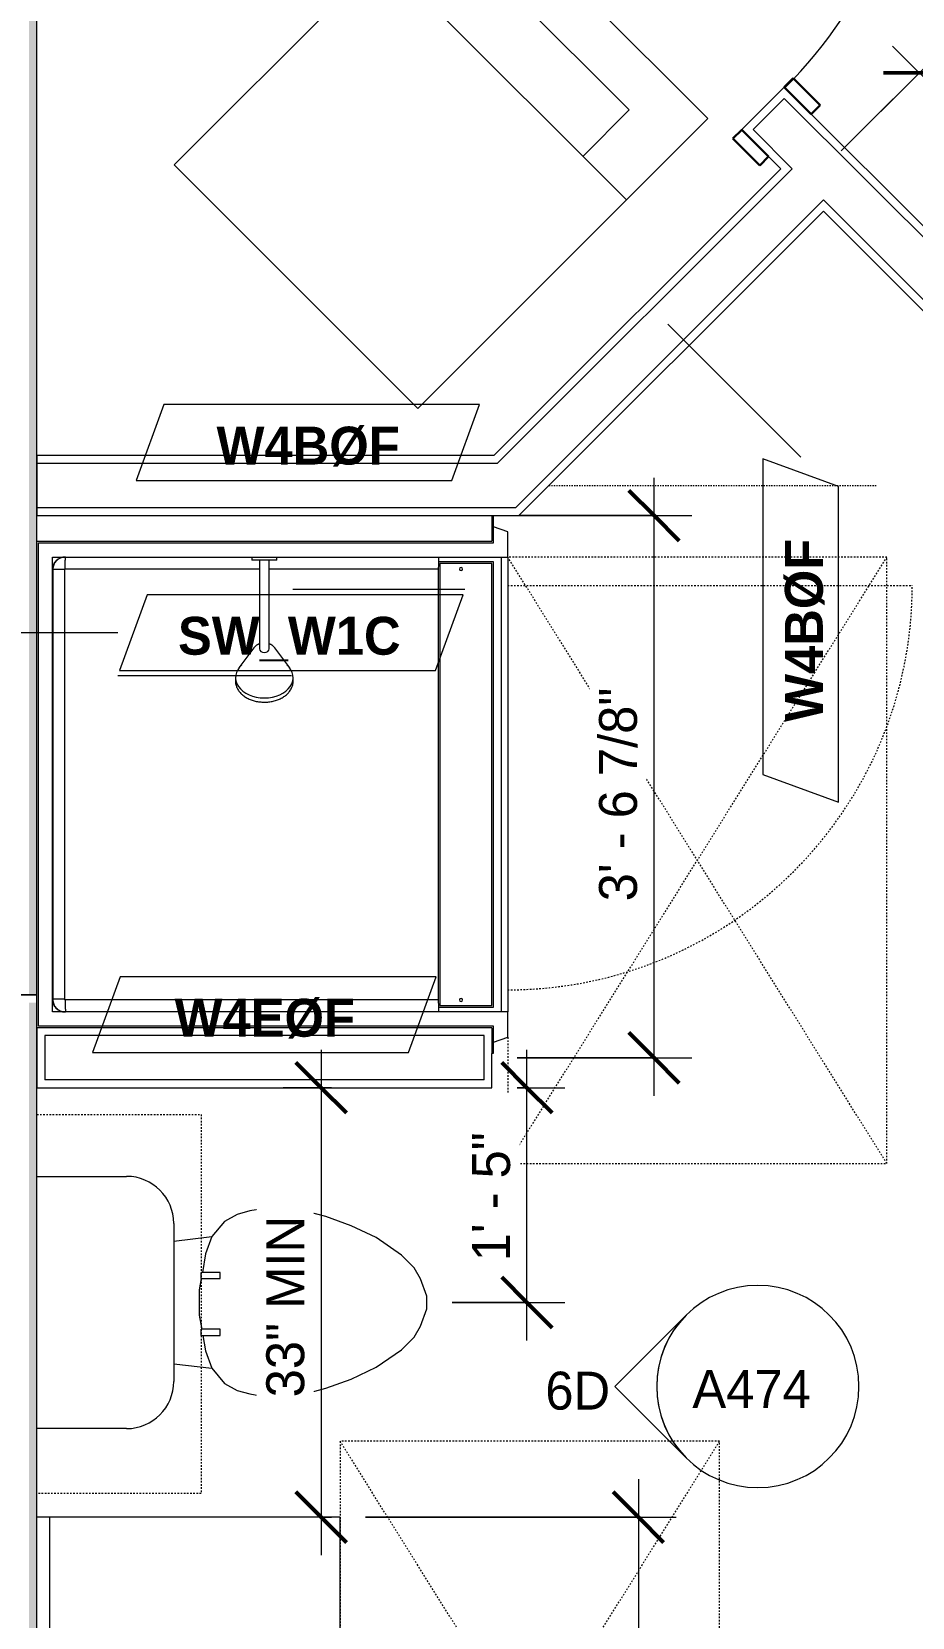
# Model space of a CAD drawing. Header units: inches. Extents: x -4010 to -1814, y 9846 to 12241.
# Drawn here: x -2518.8 to -2449.1, y 10214.5 to 10339.9 of the extents above; entities that cross this region are included whole.
import ezdxf

# ---------------------------------------------------------------- set-up
doc = ezdxf.new("R2010")
doc.units = ezdxf.units.IN
doc.header["$MEASUREMENT"] = 0
doc.linetypes.add('Dash', pattern=[0.25, 0.125, -0.125])
doc.linetypes.add('Dash 3_32_', pattern=[0.1875, 0.09375, -0.09375])
for name, color, linetype, lineweight in [('0-1', 7, 'Continuous', 5), ('A-ANNO-DIMS', 211, 'Continuous', 9), ('A-ANNO-DIMS-32', 211, 'Continuous', 9), ('A-DETL-1', 90, 'Dash 3_32_', 18), ('A-DOOR-3', 31, 'Continuous', 9), ('A-DOOR-4', 31, 'Continuous', 30), ('A-DOOR-FRAM-3', 31, 'Continuous', 30), ('A-GENM', 5, 'Continuous', 9), ('A-GENM-HDLN', 13, 'Dash', 9), ('A-WALL', 113, 'Continuous', 18), ('A-WALL-3', 113, 'Continuous', 9), ('A-WALL-IDEN', 211, 'Continuous', 9), ('G-ANNO-SYMB-3', 111, 'Continuous', 9), ('I-WALL-1', 21, 'Continuous', 18), ('I-WALL-3', 7, 'Continuous', 9), ('I-WALL-4', 2, 'Continuous', 9), ('P-SANR-FIXT', 6, 'Continuous', 9), ('P-SANR-FIXT-HDLN', 131, 'Dash', 9), ('Q-CASE', 31, 'Continuous', 9), ('Q-CASE-3', 31, 'Dash', 9)]:
    doc.layers.add(name, color=color, linetype=linetype, lineweight=lineweight)
doc.styles.add('Century Gothic', font='ufonts.com_century-gothic.ttf', dxfattribs={"height": 3})
doc.styles.add('Century Gothic_B_1', font='GOTHICB.TTF', dxfattribs={"height": 3})
doc.dimstyles.new('OD_1__HACK_2', dxfattribs={"dimscale": 12, "dimtxt": 3.132505, "dimasz": 0.333333, "dimexe": 0.25, "dimexo": 0.166667, "dimgap": 0.041667, "dimtad": 1, "dimdec": 4, "dimrnd": 0.0625, "dimzin": 3, "dimdsep": 46, "dimlunit": 4, "dimtxsty": 'Century Gothic', "dimblk1": 'OBLIQUE', "dimblk2": 'OBLIQUE', "dimsah": 1, "dimcen": 0.09, "dimdle": 0.25, "dimazin": 0, "dimtfac": 1, "dimtdec": 4, "dimtix": 1, "dimtmove": 0, "dimatfit": 3, "dimfxl": 1, "dimtvp": 1, "dimtfill": 1, "dimfrac": 2, "dimtolj": 1, "dimtzin": 0, "dimarcsym": 2})
doc.dimstyles.new('OD_1__HACK_2_1', dxfattribs={"dimscale": 12, "dimtxt": 3.132505, "dimasz": 0.333333, "dimexe": 0.25, "dimexo": 0.166667, "dimgap": 0.041667, "dimtad": 1, "dimdec": 4, "dimrnd": 0.0625, "dimzin": 3, "dimdsep": 46, "dimlunit": 4, "dimtxsty": 'Century Gothic', "dimblk1": 'OBLIQUE', "dimblk2": 'OBLIQUE', "dimsah": 1, "dimcen": 0.09, "dimdle": 0.25, "dimazin": 0, "dimtfac": 1, "dimtdec": 4, "dimtix": 1, "dimtmove": 0, "dimatfit": 3, "dimfxl": 1, "dimtvp": 1, "dimtfill": 1, "dimfrac": 2, "dimtolj": 1, "dimtzin": 0, "dimarcsym": 2})

# ---------------------------------------------------------------- blocks, each defined once
blk = doc.blocks.new('CTR - 1st Phase - Common Walls_rvt-1-UNIT PLANS - 1ST FLOOR')
at = {"layer": 'I-WALL-1'}
blk.add_hatch(color=256, dxfattribs=at).paths.add_polyline_path([(-2518.37, 10263.71), (-2518.37, 10373.41), (-2519, 10373.41), (-2519, 10263.71)], flags=0)
at = {"layer": 'I-WALL-3'}
for p, q in [((-2518.37, 10299.62), (-2518.37, 10373.41)), ((-2527.25, 10263.71), (-2518.37, 10263.71))]:
    blk.add_line(p, q, dxfattribs=at)
blk = doc.blocks.new('CTR - 1st Phase -Stairs _ Elevators_rvt-1-UNIT PLANS - 1ST FLOOR')
at = {"layer": 'I-WALL-1'}
blk.add_hatch(color=256, dxfattribs=at).paths.add_polyline_path([(-2519, 10017.09), (-2518.37, 10017.09), (-2518.37, 10263.09), (-2519, 10263.09), (-2519, 10070.75)], flags=0)
at = {"layer": 'I-WALL-3'}
for p, q in [((-2518.37, 10263.71), (-2642.25, 10263.71)), ((-2518.37, 10254.21), (-2518.37, 10261.12)), ((-2518.37, 10017.09), (-2518.37, 10254.21))]:
    blk.add_line(p, q, dxfattribs=at)
blk = doc.blocks.new('SWING - SINGLE - FLUSH - 3-0 x 6-8 - PASSAGE-V114-UNIT PLANS - 1ST FLOOR')
at = {"layer": 'A-DOOR-3'}
blk.add_arc((18, -2.37), 36.07, 180, 266.8211, dxfattribs=at)
at = {"layer": 'A-DOOR-4'}
for p, q in [((16, -2.37), (16, -9.17)), ((18, -2.37), (16, -2.37)), ((18, -2.37), (18, -9.17)), ((16, -10.92), (16, -38.39)), ((18, -10.92), (18, -38.39)), ((18, -38.39), (16, -38.39))]:
    blk.add_line(p, q, dxfattribs=at)
at = {"layer": 'A-DOOR-FRAM-3'}
for p, q in [((-21, 2.38), (-21, 3.38)), ((-21, 3.38), (-18, 3.38)), ((-18, 3.38), (-18, 2.38)), ((18, 2.38), (18, 3.38)), ((18, 3.38), (21, 3.38)), ((21, 3.38), (21, 2.38)), ((-18, 2.38), (-21, 2.38)), ((21, 2.38), (18, 2.38)), ((-21, -2.37), (-18, -2.37)), ((-21, -3.37), (-21, -2.37)), ((-18, -2.37), (-18, -3.37)), ((18, -2.37), (21, -2.37)), ((18, -3.37), (18, -2.37)), ((21, -2.37), (21, -3.37)), ((-18, -3.37), (-21, -3.37)), ((21, -3.37), (18, -3.37))]:
    blk.add_line(p, q, dxfattribs=at)
blk = doc.blocks.new('Toilet-Domestic-3D - Toilet-Domestic-3D-1352612-UNIT PLANS - 1ST FLOOR')
at = {"layer": 'P-SANR-FIXT'}
for p, q in [((-9.98, 11.75), (-9.98, 18.86)), ((9.98, 18.86), (9.98, 11.75)), ((6.25, 8.02), (-6.25, 8.02)), ((-4.86, 8.02), (-5.21, 5)), ((4.86, 8.02), (5.21, 5)), ((-3.84, 5.5), (-5.21, 5)), ((-2.61, 5.72), (-3.84, 5.5)), ((-1, 6), (-2.13, 5.8)), ((1, 6), (-1, 6)), ((1.89, 5.84), (1, 6)), ((3.84, 5.5), (2.37, 5.76)), ((5.21, 5), (3.84, 5.5)), ((-6.4, 4), (-6.97, 3)), ((-5.21, 5), (-6.4, 4)), ((6.4, 4), (5.21, 5)), ((6.97, 3), (6.4, 4)), ((-6.97, 3), (-7.24, 2)), ((7.24, 2), (6.97, 3)), ((-7.24, 2), (-7.41, 1)), ((7.41, 1), (7.24, 2)), ((-7.41, 1), (-7.5, 0)), ((-7.5, 0), (-7.33, -1.99)), ((7.33, -1.99), (7.5, 0)), ((7.5, 0), (7.41, 1)), ((-7.33, -1.99), (-6.79, -4)), ((6.79, -4), (7.33, -1.99)), ((-6.79, -4), (-6.06, -6)), ((6.06, -6), (6.79, -4)), ((-6.06, -6), (-5.13, -8)), ((5.13, -8), (6.06, -6)), ((-5.13, -8), (-3.74, -10)), ((3.74, -10), (5.13, -8)), ((-3.74, -10), (-2.74, -11)), ((2.74, -11), (3.74, -10)), ((-2.74, -11), (-1.87, -11.5)), ((1.87, -11.5), (2.74, -11)), ((-1.87, -11.5), (-0.5, -12)), ((-0.5, -12), (0.5, -12)), ((0.5, -12), (1.87, -11.5))]:
    blk.add_line(p, q, dxfattribs=at)
for centre, start, end in [((-6.25, 11.75), 180, 270), ((6.25, 11.75), 270, 360)]:
    blk.add_arc(centre, 3.73, start, end, dxfattribs=at)
blk = doc.blocks.new('Bath Vanity - Bath Vanity 60_-V115-UNIT PLANS - 1ST FLOOR')
at = {"layer": 'Q-CASE'}
for p, q in [((30.74, 24), (-29.26, 24)), ((-29.26, 24), (-29.26, 1))]:
    blk.add_line(p, q, dxfattribs=at)
blk = doc.blocks.new('ADA Clearances - 30_x48_-V80-UNIT PLANS - 1ST FLOOR')
at = {"layer": 'A-GENM-HDLN'}
for p, q in [((15, -24), (-15, 24)), ((-15, -24), (15, 24)), ((15, 24), (-15, 24)), ((15, -24), (15, 24)), ((-15, -14), (-15, -24)), ((-15, -24), (15, -24))]:
    blk.add_line(p, q, dxfattribs=at)
blk = doc.blocks.new('BATHROOM MIRROR - BATHROOM MIRROR  60_-3802719-UNIT PLANS - 1ST FLOOR')
at = {"layer": 'Q-CASE'}
for p, q in [((-29.26, -23), (30.74, -23)), ((-29.26, -23), (-29.26, -24)), ((30.74, -24), (30.74, -23)), ((30.74, -24), (-29.26, -24))]:
    blk.add_line(p, q, dxfattribs=at)
blk = doc.blocks.new('300 Series Wall Hung Cabinet_326 - 30_-2909953-UNIT PLANS - 1ST FLOOR')
at = {"layer": 'Q-CASE'}
for p, q in [((-2.01, 14.69), (-2.5, 14.69)), ((-2.5, 14.69), (-2.5, 13.19)), ((-2.01, 13.19), (-2.01, 14.69)), ((2.49, 14.69), (2, 14.69)), ((2, 14.69), (2, 13.19)), ((2.49, 13.19), (2.49, 14.69)), ((-2.01, 13.19), (-2.5, 13.19)), ((2.49, 13.19), (2, 13.19))]:
    blk.add_line(p, q, dxfattribs=at)
at = {"layer": 'Q-CASE-3'}
for p, q in [((-15, 0.19), (-15, 13.19)), ((-15, 13.19), (15, 13.19)), ((15, 13.19), (15, 0.19)), ((15, 0.19), (-15, 0.19))]:
    blk.add_line(p, q, dxfattribs=at)
blk = doc.blocks.new('4LBS24238A75FTB_V2 - 4LBS24238A75FTB_V2-V86-UNIT PLANS - 1ST FLOOR')
at = {"layer": 'P-SANR-FIXT'}
for p, q in [((0, -0.5), (38.5, -0.5)), ((0, -36.5), (0, -0.5)), ((0.12, -36.62), (0.12, -0.63)), ((0.12, -0.63), (38.38, -0.63)), ((38.38, -0.63), (38.38, -36.62)), ((38.5, -0.5), (38.5, -36.5)), ((1.25, -37.75), (1.25, -1.75)), ((1.25, -1.75), (37.25, -1.75)), ((1.3, -2.43), (1.28, -2.51)), ((1.38, -2.26), (1.37, -2.28)), ((1.42, -2.2), (1.4, -2.23)), ((1.58, -2.01), (1.51, -2.08)), ((1.73, -1.9), (1.7, -1.92)), ((2.01, -1.78), (1.93, -1.8)), ((2.25, -1.77), (2.25, -1.75)), ((36.25, -1.77), (2.25, -1.77)), ((36.25, -1.77), (36.25, -1.75)), ((36.57, -1.8), (36.49, -1.78)), ((36.8, -1.92), (36.77, -1.9)), ((36.99, -2.08), (36.92, -2.01)), ((37.1, -2.23), (37.08, -2.2)), ((37.13, -2.28), (37.12, -2.26)), ((37.22, -2.51), (37.2, -2.43)), ((37.25, -1.75), (37.25, -17.52)), ((2.2, -32.27), (2.2, -2.75)), ((36.25, -2.7), (2.25, -2.7)), ((36.3, -18.11), (36.3, -2.75)), ((36.3, -32.27), (36.3, -18.89)), ((37.25, -19.48), (37.25, -37.75)), ((1.62, -32.27), (1.62, -36.62)), ((36.75, -32.38), (1.75, -32.38)), ((1.75, -32.38), (1.75, -36.5)), ((2.2, -32.27), (36.3, -32.27)), ((36.75, -36.5), (36.75, -32.38)), ((36.88, -36.62), (36.88, -32.27)), ((0, -36.5), (-2.02, -36.5)), ((-2.02, -36.5), (-2.02, -36.62)), ((-2.02, -36.62), (0.12, -36.62)), ((-1.13, -36.62), (-0.75, -37.75)), ((1.25, -37.25), (37.25, -37.25)), ((1.25, -37.75), (1.25, -37.25)), ((1.62, -36.62), (36.88, -36.62)), ((1.75, -36.5), (36.75, -36.5)), ((37.25, -37.25), (37.25, -37.75)), ((38.38, -36.62), (40.52, -36.62)), ((40.52, -36.5), (38.5, -36.5)), ((39.25, -37.75), (39.63, -36.62)), ((40.52, -36.62), (40.52, -36.5)), ((-0.75, -37.75), (1.25, -37.75)), ((37.25, -37.75), (1.25, -37.75)), ((37.25, -37.75), (39.25, -37.75))]:
    blk.add_line(p, q, dxfattribs=at)
for centre, radius, start, end in [((2.25, -2.75), 1, 90, 180), ((36.25, -2.75), 1, 0, 90), ((2.2, -34.06), 0.125, 0, 180), ((2.2, -34.06), 0.125, 180, 0), ((36.3, -34.06), 0.125, 0, 180), ((36.3, -34.06), 0.125, 180, 0)]:
    blk.add_arc(centre, radius, start, end, dxfattribs=at)
for centre, start_param, end_param in [((2.2, -32.28), 1.570796, 3.141593), ((36.3, -32.28), 0, 1.570796)]:
    blk.add_ellipse(centre, major_axis=(0.95, 0), ratio=0.019505, start_param=start_param, end_param=end_param, dxfattribs=at)
for points, knots in [([(2.25, -1.77), (2.18, -1.77), (2.05, -1.78), (1.8, -1.86), (1.52, -2.04), (1.34, -2.32), (1.26, -2.57), (1.25, -2.7), (1.25, -2.77)], [0, 0, 0, 0, 0.125, 0.25, 0.5, 0.75, 0.875, 1, 1, 1, 1]), ([(1.38, -2.25), (1.41, -2.21), (1.47, -2.12), (1.54, -2.04), (1.59, -2)], [-0.6665731, -0.6665731, -0.6665731, -0.6665731, -0.5714286, -0.4611793, -0.4611793, -0.4611793, -0.4611793]), ([(1.75, -1.88), (1.77, -1.87), (1.86, -1.82), (2.03, -1.77), (2.17, -1.75), (2.25, -1.75)], [-0.3333068, -0.3333068, -0.3333068, -0.3333068, -0.2857143, -0.1428571, 0, 0, 0, 0]), ([(36.25, -1.75), (36.31, -1.75), (36.42, -1.76), (36.59, -1.8), (36.7, -1.85), (36.75, -1.88)], [-1, -1, -1, -1, -0.8928571, -0.7857143, -0.6666667, -0.6666667, -0.6666667, -0.6666667]), ([(37.25, -2.77), (37.25, -2.7), (37.24, -2.57), (37.16, -2.32), (36.98, -2.04), (36.7, -1.86), (36.45, -1.78), (36.32, -1.77), (36.25, -1.77)], [0, 0, 0, 0, 0.125, 0.25, 0.5, 0.75, 0.875, 1, 1, 1, 1]), ([(36.75, -1.88), (36.79, -1.91), (36.89, -1.97), (36.97, -2.05), (37.01, -2.1)], [-0.6665731, -0.6665731, -0.6665731, -0.6665731, -0.5714286, -0.4475924, -0.4475924, -0.4475924, -0.4475924]), ([(37.12, -2.25), (37.13, -2.27), (37.16, -2.33), (37.18, -2.38), (37.19, -2.42)], [-0.3333068, -0.3333068, -0.3333068, -0.3333068, -0.2857143, -0.2174647, -0.2174647, -0.2174647, -0.2174647]), ([(2.25, -2.7), (2.24, -2.7), (2.24, -2.7), (2.23, -2.7), (2.22, -2.71), (2.22, -2.71), (2.21, -2.72), (2.21, -2.73), (2.2, -2.74), (2.2, -2.74), (2.2, -2.75), (2.2, -2.75)], [-1, -1, -1, -1, -0.833333, -0.75, -0.666667, -0.583333, -0.416667, -0.333333, -0.208333, -0.083333, 0, 0, 0, 0]), ([(36.3, -2.75), (36.3, -2.74), (36.3, -2.74), (36.3, -2.73), (36.29, -2.72), (36.29, -2.72), (36.28, -2.71), (36.27, -2.71), (36.26, -2.7), (36.26, -2.7), (36.25, -2.7), (36.25, -2.7)], [-1, -1, -1, -1, -0.833333, -0.75, -0.666667, -0.583333, -0.416667, -0.333333, -0.208333, -0.083333, 0, 0, 0, 0])]:
    blk.add_open_spline(points, degree=3, knots=knots, dxfattribs=at)
for points in [[(1.35, -2.32), (1.36, -2.3), (1.37, -2.27), (1.38, -2.25)], [(1.63, -1.97), (1.67, -1.94), (1.71, -1.91), (1.75, -1.88)], [(2.25, -2.7), (2.25, -2.62), (2.25, -2.45), (2.25, -2.22), (2.25, -2.03), (2.25, -1.88), (2.25, -1.82), (2.25, -1.8)], [(36.25, -2.7), (36.25, -2.62), (36.25, -2.45), (36.25, -2.22), (36.25, -2.03), (36.25, -1.88), (36.25, -1.82), (36.25, -1.8)], [(37.04, -2.14), (37.07, -2.18), (37.09, -2.21), (37.12, -2.25)], [(1.25, -2.75), (1.25, -2.74), (1.25, -2.72), (1.25, -2.71)], [(2.2, -2.75), (2.12, -2.75), (1.95, -2.75), (1.72, -2.75), (1.52, -2.76), (1.37, -2.76), (1.27, -2.76), (1.25, -2.77), (1.25, -2.77)], [(36.3, -2.75), (36.38, -2.75), (36.55, -2.75), (36.78, -2.75), (36.98, -2.76), (37.13, -2.76), (37.23, -2.76), (37.25, -2.77), (37.25, -2.77)], [(37.25, -2.67), (37.25, -2.7), (37.25, -2.72), (37.25, -2.75)]]:
    blk.add_open_spline(points, degree=3, dxfattribs=at)
at = {"layer": 'P-SANR-FIXT-HDLN'}
blk.add_line((35, -37.75), (35, -69.75), dxfattribs=at)
blk.add_arc((35, -37.75), 32, 180, 270, dxfattribs=at)
blk = doc.blocks.new('Shower Head - Shower Head-3260035-UNIT PLANS - 1ST FLOOR')
at = {"layer": 'P-SANR-FIXT'}
for p, q in [((-2.28, 9.81), (-2.28, 9.54)), ((2.28, 9.54), (2.28, 9.81)), ((-2.02, 8.78), (-0.84, 7.19)), ((0.84, 7.19), (2.02, 8.78)), ((-0.39, 7.27), (-0.39, 6.01)), ((0.39, 6.01), (0.39, 7.27)), ((-0.98, 0.26), (-0.98, 0)), ((-0.98, 0.26), (0.98, 0.26)), ((0.98, 0), (-0.98, 0)), ((-0.39, 1), (-0.39, 0.26)), ((0.39, 0.26), (0.39, 1)), ((0.98, 0), (0.98, 0.26))]:
    blk.add_line(p, q, dxfattribs=at)
at = {"layer": 'P-SANR-FIXT', "flags": 128}
for points in [[(0, 11.49), (-0.09, 11.49), (-0.18, 11.48), (-0.27, 11.48), (-0.35, 11.47), (-0.44, 11.46), (-0.53, 11.44), (-0.62, 11.43), (-0.7, 11.41), (-0.79, 11.39), (-0.87, 11.36), (-0.95, 11.34), (-1.03, 11.31), (-1.11, 11.28), (-1.19, 11.25), (-1.26, 11.21), (-1.34, 11.17), (-1.41, 11.13), (-1.48, 11.09), (-1.55, 11.05), (-1.61, 11), (-1.68, 10.95), (-1.74, 10.9), (-1.8, 10.85), (-1.85, 10.8), (-1.9, 10.74), (-1.95, 10.69), (-2, 10.63), (-2.04, 10.57), (-2.08, 10.51), (-2.12, 10.44), (-2.15, 10.38), (-2.18, 10.31), (-2.21, 10.25), (-2.23, 10.18), (-2.25, 10.11), (-2.26, 10.04), (-2.27, 9.97), (-2.28, 9.9), (-2.28, 9.83), (-2.28, 9.81)], [(2.28, 9.81), (2.28, 9.88), (2.28, 9.95), (2.27, 10.02), (2.25, 10.09), (2.24, 10.16), (2.21, 10.23), (2.19, 10.3), (2.16, 10.36), (2.13, 10.43), (2.09, 10.49), (2.05, 10.55), (2.01, 10.61), (1.97, 10.67), (1.92, 10.73), (1.86, 10.79), (1.81, 10.84), (1.75, 10.89), (1.69, 10.94), (1.63, 10.99), (1.57, 11.04), (1.5, 11.08), (1.43, 11.12), (1.36, 11.16), (1.28, 11.2), (1.21, 11.24), (1.13, 11.27), (1.05, 11.3), (0.97, 11.33), (0.89, 11.36), (0.81, 11.38), (0.72, 11.4), (0.64, 11.42), (0.55, 11.44), (0.47, 11.45), (0.38, 11.46), (0.29, 11.47), (0.2, 11.48), (0.11, 11.49), (0.02, 11.49), (0, 11.49)], [(-0.84, 7.19), (-0.81, 7.16), (-0.79, 7.13), (-0.76, 7.1), (-0.73, 7.08), (-0.7, 7.05), (-0.68, 7.03), (-0.65, 7.01), (-0.62, 6.98), (-0.59, 6.97), (-0.56, 6.95), (-0.53, 6.93), (-0.49, 6.91), (-0.46, 6.9), (-0.43, 6.89), (-0.4, 6.87)], [(0.39, 6.87), (0.43, 6.88), (0.46, 6.9), (0.49, 6.91), (0.52, 6.93), (0.55, 6.94), (0.58, 6.96), (0.61, 6.98), (0.64, 7), (0.67, 7.03), (0.7, 7.05), (0.73, 7.07), (0.76, 7.1), (0.78, 7.13), (0.81, 7.16), (0.83, 7.19), (0.84, 7.19)], [(-0.39, 6.01), (-0.39, 5.81), (-0.39, 5.6), (-0.39, 5.38), (-0.39, 5.15), (-0.39, 4.92), (-0.39, 4.68), (-0.39, 4.43), (-0.39, 4.18), (-0.39, 3.93), (-0.39, 3.67), (-0.39, 3.4), (-0.39, 3.13), (-0.39, 2.86), (-0.39, 2.59), (-0.39, 2.31), (-0.39, 2.03), (-0.39, 1.75), (-0.39, 1.46), (-0.39, 1.18), (-0.39, 1)], [(0.39, 1), (0.39, 1.29), (0.39, 1.57), (0.39, 1.85), (0.39, 2.13), (0.39, 2.41), (0.39, 2.69), (0.39, 2.96), (0.39, 3.23), (0.39, 3.5), (0.39, 3.76), (0.39, 4.02), (0.39, 4.27), (0.39, 4.52), (0.39, 4.77), (0.39, 5), (0.39, 5.23), (0.39, 5.46), (0.39, 5.67), (0.39, 5.88), (0.39, 6.01)]]:
    blk.add_lwpolyline(points, dxfattribs=at)
at = {"layer": 'P-SANR-FIXT'}
for centre, major_axis, start_param, end_param in [((0, 9.54), (-2.28, 0), 4.712389, 6.956384), ((0, 9.54), (2.28, 0), 5.609987, 7.853982), ((0, 7.27), (-0.394, 0), 4.712389, 6.283185), ((0, 7.27), (-0.394, 0), 3.141593, 4.712389)]:
    blk.add_ellipse(centre, major_axis=major_axis, ratio=0.707107, start_param=start_param, end_param=end_param, dxfattribs=at)
blk = doc.blocks.new('Stacked Washer and Dryer - 26_x25_ - Private-1352637-UNIT PLANS - 1ST FLOOR')
at = {"layer": 'P-SANR-FIXT'}
for p, q in [((0, 13.625), (32.4375, 13.625)), ((0, 13.625), (0, -13.625)), ((23.34375, 13.625), (23.34375, -13.625)), ((32.4375, 13.625), (32.4375, -13.625)), ((23.34375, 8.75), (28.53125, 8.75)), ((28.53125, 8.75), (28.53125, -8.75)), ((28.53125, -8.75), (23.34375, -8.75)), ((32.4375, -13.625), (0, -13.625))]:
    blk.add_line(p, q, dxfattribs=at)
blk = doc.blocks.new('ADA Clearances - 30_x48_-V161-UNIT PLANS - 1ST FLOOR')
at = {"layer": 'A-GENM-HDLN'}
for p, q in [((15, -24), (-15, 24)), ((-15, -24), (15, 24)), ((15, 24), (-15, 24)), ((-15, 24), (-15, -24)), ((15, -24), (15, 24)), ((-15, -24), (15, -24))]:
    blk.add_line(p, q, dxfattribs=at)
blk = doc.blocks.new('Elevation - Filled Arrow-152140-UNIT PLANS - 1ST FLOOR')
at = {"layer": 'G-ANNO-SYMB-3'}
for start, end in [(360, 180), (180, 360)]:
    blk.add_arc((0, 0), 0.25, start, end, dxfattribs=at)
blk = doc.blocks.new('Elevation - Filled Arrow-151867-UNIT PLANS - 1ST FLOOR')
at = {"layer": 'G-ANNO-SYMB-3'}
for p, q in [((0, 0.3536), (-0.1768, 0.1768)), ((0.1768, 0.1768), (0, 0.3536))]:
    blk.add_line(p, q, dxfattribs=at)
blk.add_arc((0, 0), 0.25, 45, 135, dxfattribs=at)
blk = doc.blocks.new('DIMBLOCK125-UNIT PLANS - 1ST FLOOR')
at = {"layer": 'A-ANNO-DIMS-32'}
for p, q in [((-2522.81, 10268.94), (-2522.81, 10193.13)), ((-2522.81, 10196.13), (-2522.81, 10268.94)), ((-2525.81, 10196.13), (-2445.62, 10196.13)), ((-2445.62, 10196.95), (-2445.62, 10193.13)), ((-2445.62, 10196.13), (-2445.62, 10196.95))]:
    blk.add_line(p, q, dxfattribs=at)
at = {"layer": 'A-ANNO-DIMS-32', "lineweight": 50}
for p, q in [((-2522.81, 10196.13), (-2520.81, 10198.13)), ((-2445.62, 10196.13), (-2443.62, 10198.13)), ((-2522.81, 10196.13), (-2524.81, 10194.13)), ((-2445.62, 10196.13), (-2447.62, 10194.13))]:
    blk.add_line(p, q, dxfattribs=at)
at = {"layer": 'A-ANNO-DIMS-32', "color": 0, "insert": (-2494.46, 10200.47), "char_height": 3, "width": 24.5827, "attachment_point": 1, "line_spacing_factor": 0.984502, "style": 'Century Gothic', "bg_fill": 3, "box_fill_scale": 1.25, "bg_fill_color": 256, "bg_fill_true_color": 13158600, "bg_fill_transparency": 0}
blk.add_mtext('6\' - 5 3/16"', dxfattribs=at)
blk = doc.blocks.new('_Oblique')
at = {"color": 0, "linetype": 'ByBlock', "lineweight": -2}
blk.add_line((-0.5, -0.5), (0.5, 0.5), dxfattribs=at)
blk = doc.blocks.new('DIMBLOCK127-UNIT PLANS - 1ST FLOOR')
at = {"layer": 'A-ANNO-DIMS-32'}
for p, q in [((-2535.3, 10157.01), (-2535.3, 10307.01)), ((-2520.37, 10304.01), (-2538.3, 10304.01)), ((-2535.3, 10304.01), (-2520.37, 10304.01)), ((-2520.37, 10160.01), (-2538.3, 10160.01)), ((-2535.3, 10160.01), (-2520.37, 10160.01))]:
    blk.add_line(p, q, dxfattribs=at)
at = {"layer": 'A-ANNO-DIMS-32', "lineweight": 50}
for p, q in [((-2535.3, 10304.01), (-2537.3, 10306.01)), ((-2535.3, 10304.01), (-2533.3, 10302.01)), ((-2535.3, 10160.01), (-2537.3, 10162.01)), ((-2535.3, 10160.01), (-2533.3, 10158.01))]:
    blk.add_line(p, q, dxfattribs=at)
at = {"layer": 'A-ANNO-DIMS-32', "color": 0, "insert": (-2539.64, 10225.6), "char_height": 3, "width": 15.394, "attachment_point": 1, "rotation": 90, "line_spacing_factor": 0.984502, "style": 'Century Gothic', "bg_fill": 3, "box_fill_scale": 1.25, "bg_fill_color": 256, "bg_fill_true_color": 13158600, "bg_fill_transparency": 0}
blk.add_mtext('12\' - 0"', dxfattribs=at)
blk = doc.blocks.new('DIMBLOCK128-UNIT PLANS - 1ST FLOOR')
at = {"layer": 'A-ANNO-DIMS-32'}
for p, q in [((-2454.74, 10330.51), (-2446.44, 10338.8)), ((-2450.69, 10338.8), (-2416.04, 10304.15)), ((-2448.56, 10336.68), (-2454.74, 10330.51)), ((-2424.33, 10300.1), (-2416.04, 10308.4)), ((-2418.16, 10306.28), (-2424.33, 10300.1))]:
    blk.add_line(p, q, dxfattribs=at)
at = {"layer": 'A-ANNO-DIMS-32', "lineweight": 50}
for p, q in [((-2448.56, 10336.68), (-2451.39, 10336.68)), ((-2448.56, 10336.68), (-2445.74, 10336.68)), ((-2418.16, 10306.28), (-2420.99, 10306.28)), ((-2418.16, 10306.28), (-2415.33, 10306.28))]:
    blk.add_line(p, q, dxfattribs=at)
at = {"layer": 'A-ANNO-DIMS-32', "color": 0, "insert": (-2434, 10328.26), "char_height": 3, "width": 12.5897, "attachment_point": 1, "rotation": 315, "line_spacing_factor": 0.984502, "style": 'Century Gothic', "bg_fill": 3, "box_fill_scale": 1.25, "bg_fill_color": 256, "bg_fill_true_color": 13158600, "bg_fill_transparency": 0}
blk.add_mtext('3\' - 7"', dxfattribs=at)
blk = doc.blocks.new('DIMBLOCK148-UNIT PLANS - 1ST FLOOR')
at = {"layer": 'A-ANNO-DIMS-32'}
for p, q in [((-2104.82, 10238.41), (-2104.82, 10114.77)), ((-2104.82, 10117.77), (-2104.82, 10238.41)), ((-2520.62, 10118.6), (-2520.62, 10114.77)), ((-2520.62, 10117.77), (-2520.62, 10118.6)), ((-2523.62, 10117.77), (-2101.82, 10117.77))]:
    blk.add_line(p, q, dxfattribs=at)
at = {"layer": 'A-ANNO-DIMS-32', "lineweight": 50}
for p, q in [((-2520.62, 10117.77), (-2518.62, 10119.77)), ((-2104.82, 10117.77), (-2102.82, 10119.77)), ((-2520.62, 10117.77), (-2522.62, 10115.77)), ((-2104.82, 10117.77), (-2106.82, 10115.77))]:
    blk.add_line(p, q, dxfattribs=at)
at = {"layer": 'A-ANNO-DIMS-32', "color": 0, "insert": (-2325.3, 10122.12), "char_height": 3, "width": 30.1914, "attachment_point": 1, "line_spacing_factor": 0.984502, "style": 'Century Gothic', "bg_fill": 3, "box_fill_scale": 1.25, "bg_fill_color": 256, "bg_fill_true_color": 13158600, "bg_fill_transparency": 0}
blk.add_mtext('34\' - 7 13/16"', dxfattribs=at)
blk = doc.blocks.new('DIMBLOCK329-UNIT PLANS - 1ST FLOOR')
at = {"layer": 'A-ANNO-DIMS-32'}
for p, q in [((-2495.88, 10259.37), (-2495.88, 10219.39)), ((-2495.05, 10256.37), (-2498.88, 10256.37)), ((-2495.88, 10256.37), (-2495.05, 10256.37)), ((-2495.05, 10222.39), (-2498.88, 10222.39)), ((-2495.88, 10222.39), (-2495.05, 10222.39))]:
    blk.add_line(p, q, dxfattribs=at)
at = {"layer": 'A-ANNO-DIMS-32', "lineweight": 50}
for p, q in [((-2495.88, 10256.37), (-2497.88, 10258.37)), ((-2495.88, 10256.37), (-2493.88, 10254.37)), ((-2495.88, 10222.39), (-2497.88, 10224.39)), ((-2495.88, 10222.39), (-2493.88, 10220.39))]:
    blk.add_line(p, q, dxfattribs=at)
at = {"layer": 'A-ANNO-DIMS-32', "color": 0, "insert": (-2500.22, 10231.87), "char_height": 3, "width": 18.0194, "attachment_point": 1, "rotation": 90, "line_spacing_factor": 0.984502, "style": 'Century Gothic', "bg_fill": 3, "box_fill_scale": 1.25, "bg_fill_color": 256, "bg_fill_true_color": 13158600, "bg_fill_transparency": 0}
blk.add_mtext('33" MIN', dxfattribs=at)
blk = doc.blocks.new('DIMBLOCK330-UNIT PLANS - 1ST FLOOR')
at = {"layer": 'A-ANNO-DIMS-32', "lineweight": 50}
for p, q in [((-2469.55, 10301.64), (-2471.55, 10303.64)), ((-2469.55, 10301.64), (-2467.55, 10299.64)), ((-2469.55, 10258.74), (-2471.55, 10260.74)), ((-2469.55, 10258.74), (-2467.55, 10256.74))]:
    blk.add_line(p, q, dxfattribs=at)
at = {"layer": 'A-ANNO-DIMS-32'}
for p, q in [((-2469.55, 10255.74), (-2469.55, 10304.64)), ((-2480.25, 10301.64), (-2466.55, 10301.64)), ((-2469.55, 10301.64), (-2480.25, 10301.64)), ((-2480.37, 10258.74), (-2466.55, 10258.74)), ((-2469.55, 10258.74), (-2480.37, 10258.74))]:
    blk.add_line(p, q, dxfattribs=at)
at = {"layer": 'A-ANNO-DIMS-32', "color": 0, "insert": (-2473.9, 10271.12), "char_height": 3, "width": 21.7784, "attachment_point": 1, "rotation": 90, "line_spacing_factor": 0.984502, "style": 'Century Gothic', "bg_fill": 3, "box_fill_scale": 1.25, "bg_fill_color": 256, "bg_fill_true_color": 13158600, "bg_fill_transparency": 0}
blk.add_mtext('3\' - 6 7/8"', dxfattribs=at)
blk = doc.blocks.new('DIMBLOCK331-UNIT PLANS - 1ST FLOOR')
at = {"layer": 'A-ANNO-DIMS-32'}
for p, q in [((-2479.6, 10236.38), (-2479.6, 10259.37)), ((-2480.37, 10256.37), (-2476.6, 10256.37)), ((-2479.6, 10256.37), (-2480.37, 10256.37)), ((-2485.52, 10239.38), (-2476.6, 10239.38)), ((-2479.6, 10239.38), (-2485.52, 10239.38))]:
    blk.add_line(p, q, dxfattribs=at)
at = {"layer": 'A-ANNO-DIMS-32', "lineweight": 50}
for p, q in [((-2479.6, 10256.37), (-2481.6, 10258.37)), ((-2479.6, 10256.37), (-2477.6, 10254.37)), ((-2479.6, 10239.38), (-2481.6, 10241.38)), ((-2479.6, 10239.38), (-2477.6, 10237.38))]:
    blk.add_line(p, q, dxfattribs=at)
at = {"layer": 'A-ANNO-DIMS-32', "color": 0, "insert": (-2483.94, 10242.63), "char_height": 3, "width": 12.5897, "attachment_point": 1, "rotation": 90, "line_spacing_factor": 0.984502, "style": 'Century Gothic', "bg_fill": 3, "box_fill_scale": 1.25, "bg_fill_color": 256, "bg_fill_true_color": 13158600, "bg_fill_transparency": 0}
blk.add_mtext('1\' - 5"', dxfattribs=at)
blk = doc.blocks.new('DIMBLOCK332-UNIT PLANS - 1ST FLOOR')
at = {"layer": 'A-ANNO-DIMS-32'}
for p, q in [((-2470.79, 10225.39), (-2470.79, 10159.39)), ((-2492.37, 10222.39), (-2467.79, 10222.39)), ((-2470.79, 10222.39), (-2492.37, 10222.39)), ((-2492.37, 10162.39), (-2467.79, 10162.39)), ((-2470.79, 10162.39), (-2492.37, 10162.39))]:
    blk.add_line(p, q, dxfattribs=at)
at = {"layer": 'A-ANNO-DIMS-32', "lineweight": 50}
for p, q in [((-2470.79, 10222.39), (-2472.79, 10224.39)), ((-2470.79, 10222.39), (-2468.79, 10220.39)), ((-2470.79, 10162.39), (-2472.79, 10164.39)), ((-2470.79, 10162.39), (-2468.79, 10160.39))]:
    blk.add_line(p, q, dxfattribs=at)
at = {"layer": 'A-ANNO-DIMS-32', "color": 0, "insert": (-2475.14, 10187.14), "char_height": 3, "width": 12.5897, "attachment_point": 1, "rotation": 90, "line_spacing_factor": 0.984502, "style": 'Century Gothic', "bg_fill": 3, "box_fill_scale": 1.25, "bg_fill_color": 256, "bg_fill_true_color": 13158600, "bg_fill_transparency": 0}
blk.add_mtext('5\' - 0"', dxfattribs=at)
blk = doc.blocks.new('Wall Tag - Shear Wall-3956451-UNIT PLANS - 1ST FLOOR')
at = {"layer": 'A-WALL-IDEN'}
for p, q in [((-0.3561, 0.0937), (-0.4244, -0.0937)), ((0.4244, 0.0937), (-0.3561, 0.0937)), ((0.4291, 0.1068), (0.0033, 0.1068)), ((0.3561, -0.0937), (0.4244, 0.0937)), ((0, -0.1068), (-0.4291, -0.1068)), ((-0.4244, -0.0937), (0.3561, -0.0937))]:
    blk.add_line(p, q, dxfattribs=at)
blk = doc.blocks.new('Wall Tag - Arch Wall-3956453-UNIT PLANS - 1ST FLOOR')
at = {"layer": 'A-WALL-IDEN'}
for p, q in [((-0.3561, 0.0937), (-0.4244, -0.0937)), ((0.4244, 0.0937), (-0.3561, 0.0937)), ((0.3561, -0.0937), (0.4244, 0.0937)), ((-0.4244, -0.0937), (0.3561, -0.0937))]:
    blk.add_line(p, q, dxfattribs=at)

msp = doc.modelspace()

# ---------------------------------------------------------------- linework, layer by layer
at = {"layer": 'A-DETL-1'}
msp.add_line((-2477.87274, 10304.01427), (-2451.91535, 10304.01427), dxfattribs=at)
at = {"layer": 'A-WALL'}
for p, q in [((-2459.24517, 10334.65946), (-2461.72005, 10332.18458)), ((-2360.87374, 10236.28802), (-2459.24517, 10334.65946)), ((-2461.72005, 10332.18458), (-2458.62805, 10329.09259)), ((-2481.95637, 10305.76427), (-2458.62805, 10329.09259)), ((-2480.50662, 10302.26427), (-2456.15318, 10326.61771)), ((-2456.15318, 10326.61771), (-2428.22246, 10298.687)), ((-2481.95637, 10305.76427), (-2518.37374, 10305.76427)), ((-2480.50662, 10302.26427), (-2518.37374, 10302.26427)), ((-2517.74874, 10260.49036), (-2517.74874, 10256.99036)), ((-2482.99874, 10260.49036), (-2517.74874, 10260.49036)), ((-2482.99874, 10256.99036), (-2482.99874, 10260.49036)), ((-2482.99874, 10256.99036), (-2517.74874, 10256.99036))]:
    msp.add_line(p, q, dxfattribs=at)
at = {"layer": 'A-WALL-3'}
for p, q in [((-2459.24517, 10335.54334), (-2462.60393, 10332.18458)), ((-2360.24874, 10236.5469), (-2459.24517, 10335.54334)), ((-2462.60393, 10332.18458), (-2459.51194, 10329.09259)), ((-2459.51194, 10329.09259), (-2482.21525, 10306.38927)), ((-2480.24774, 10301.63927), (-2456.15318, 10325.73383)), ((-2456.15318, 10325.73383), (-2429.10634, 10298.687)), ((-2482.21525, 10306.38927), (-2518.37374, 10306.38927)), ((-2518.37374, 10306.38927), (-2518.37374, 10301.63927)), ((-2518.37374, 10301.63927), (-2482.37374, 10301.63927)), ((-2482.24874, 10301.63927), (-2480.24774, 10301.63927))]:
    msp.add_line(p, q, dxfattribs=at)
at = {"layer": 'A-WALL-IDEN'}
msp.add_line((-2468.46102, 10316.78474), (-2457.94983, 10306.27355), dxfattribs=at)
at = {"layer": 'I-WALL-4'}
for p, q in [((-2518.37374, 10261.11536), (-2518.37374, 10256.36536)), ((-2482.37374, 10256.36536), (-2482.37374, 10259.09145)), ((-2518.37374, 10256.36536), (-2482.37374, 10256.36536))]:
    msp.add_line(p, q, dxfattribs=at)

# ---------------------------------------------------------------- block references
at = {"layer": '0-1'}
for name in ['CTR - 1st Phase - Common Walls_rvt-1-UNIT PLANS - 1ST FLOOR', 'CTR - 1st Phase -Stairs _ Elevators_rvt-1-UNIT PLANS - 1ST FLOOR']:
    msp.add_blockref(name, (0, 0), dxfattribs=at)
at = {"layer": 'A-DOOR-3', "rotation": 134.9999999999737}
msp.add_blockref('SWING - SINGLE - FLUSH - 3-0 x 6-8 - PASSAGE-V114-UNIT PLANS - 1ST FLOOR', (-2473.65247, 10346.59189), dxfattribs=at)
at = {"layer": 'A-GENM'}
for name, p in [('ADA Clearances - 30_x48_-V80-UNIT PLANS - 1ST FLOOR', (-2466.12374, 10274.36536)), ('ADA Clearances - 30_x48_-V161-UNIT PLANS - 1ST FLOOR', (-2479.36915, 10204.38927))]:
    msp.add_blockref(name, p, dxfattribs=at)
at = {"layer": 'A-WALL-IDEN', "xscale": 31.99999999999999, "yscale": 31.99999999999999, "zscale": 31.99999999999999}
for name, p in [('Wall Tag - Arch Wall-3956453-UNIT PLANS - 1ST FLOOR', (-2496.93574, 10307.43229)), ('Wall Tag - Shear Wall-3956451-UNIT PLANS - 1ST FLOOR', (-2498.23638, 10292.38711))]:
    msp.add_blockref(name, p, dxfattribs=at)
at = {"layer": 'G-ANNO-SYMB-3', "xscale": 31.99999999999999, "yscale": 31.99999999999999, "zscale": 31.99999999999999}
msp.add_blockref('Elevation - Filled Arrow-152140-UNIT PLANS - 1ST FLOOR', (-2461.34153, 10232.72704), dxfattribs=at)
at = {"layer": 'G-ANNO-SYMB-3', "xscale": 31.99999999999999, "yscale": 31.99999999999999, "zscale": 31.99999999999999, "rotation": 89.99999999999409}
msp.add_blockref('Elevation - Filled Arrow-151867-UNIT PLANS - 1ST FLOOR', (-2461.34153, 10232.72704), dxfattribs=at)
at = {"layer": 'P-SANR-FIXT'}
for name, p, rotation in [('Stacked Washer and Dryer - 26_x25_ - Private-1352637-UNIT PLANS - 1ST FLOOR', (-2497.86682, 10319.75322), 45.00000000003374), ('4LBS24238A75FTB_V2 - 4LBS24238A75FTB_V2-V86-UNIT PLANS - 1ST FLOOR', (-2518.87374, 10261.11536), 89.99999999992026), ('Shower Head - Shower Head-3260035-UNIT PLANS - 1ST FLOOR', (-2500.37374, 10298.36536), 180), ('Toilet-Domestic-3D - Toilet-Domestic-3D-1352612-UNIT PLANS - 1ST FLOOR', (-2499.51793, 10239.37732), 90.00000000028493)]:
    msp.add_blockref(name, p, dxfattribs=dict(at, rotation=rotation))
at = {"layer": 'Q-CASE'}
for name, p, rotation in [('300 Series Wall Hung Cabinet_326 - 30_-2909953-UNIT PLANS - 1ST FLOOR', (-2518.55665, 10239.25232), 270.0000000001438), ('BATHROOM MIRROR - BATHROOM MIRROR  60_-3802719-UNIT PLANS - 1ST FLOOR', (-2494.36915, 10193.12697), 270.0000000001077), ('Bath Vanity - Bath Vanity 60_-V115-UNIT PLANS - 1ST FLOOR', (-2518.37374, 10193.12697), 270.0000000001857)]:
    msp.add_blockref(name, p, dxfattribs=dict(at, rotation=rotation))

# ---------------------------------------------------------------- texts
at = {"layer": 'A-WALL-IDEN', "char_height": 3, "attachment_point": 1, "style": 'Century Gothic_B_1'}
for s, insert, width in [('W4BØF', (-2504.15166, 10308.67982), 17.372), ('SW_W1C', (-2507.20348, 10293.63465), 21.614)]:
    msp.add_mtext(s, dxfattribs=dict(at, insert=insert, width=width))
at = {"layer": 'G-ANNO-SYMB-3', "char_height": 3, "attachment_point": 1, "style": 'Century Gothic'}
for s, insert, width in [('6D', (-2478.14809, 10233.89905), 6.666), ('A474', (-2466.51747, 10234.03347), 12.221)]:
    msp.add_mtext(s, dxfattribs=dict(at, insert=insert, width=width))

# ---------------------------------------------------------------- next in the draw order: dimensions: what is measured, and where the dimension line sits
at = {"layer": 'A-ANNO-DIMS'}
dim = msp.add_linear_dim(base=(-2418.15848, 10306.2761), p1=(-2456.15318, 10329.09259), p2=(-2425.74759, 10298.687), angle=315, dimstyle='OD_1__HACK_2', override={"dimpost": '<>', "dimfxl": 43}, dxfattribs=at)
dim.commit()
dim.dimension.update_dxf_attribs({"geometry": 'DIMBLOCK128-UNIT PLANS - 1ST FLOOR', "text_midpoint": (-2431.8937, 10322.94647)})
dim = msp.add_linear_dim(base=(-2445.62374, 10196.12637), p1=(-2522.81124, 10270.93927), p2=(-2445.62374, 10198.9548), dimstyle='OD_1__HACK_2', override={"dimpost": '<>', "dimfxl": 105.544655}, dxfattribs=at)
dim.commit()
dim.dimension.update_dxf_attribs({"geometry": 'DIMBLOCK125-UNIT PLANS - 1ST FLOOR', "text_midpoint": (-2484.21749, 10198.36804)})

# ---------------------------------------------------------------- next in the draw order: block references
at = {"layer": 'A-WALL-IDEN', "xscale": 31.99999999999999, "yscale": 31.99999999999999, "zscale": 31.99999999999999, "rotation": 89.99999999999991}
msp.add_blockref('Wall Tag - Arch Wall-3956453-UNIT PLANS - 1ST FLOOR', (-2457.94983, 10292.54184), dxfattribs=at)

# ---------------------------------------------------------------- next in the draw order: texts
at = {"layer": 'A-WALL-IDEN', "insert": (-2459.19736, 10285.32592), "char_height": 3, "width": 17.372, "attachment_point": 1, "rotation": 90, "style": 'Century Gothic_B_1'}
msp.add_mtext('W4BØF', dxfattribs=at)
at = {"layer": 'A-WALL-IDEN', "insert": (-2507.46997, 10263.40591), "char_height": 3, "width": 17.069, "attachment_point": 1, "style": 'Century Gothic_B_1'}
msp.add_mtext('W4EØF', dxfattribs=at)

# ---------------------------------------------------------------- next in the draw order: dimensions: what is measured, and where the dimension line sits
at = {"layer": 'A-ANNO-DIMS'}
for base, p1, p2, dimstyle, override, picture, middle in [((-2535.29615, 10304.01427), (-2518.37374, 10160.01427), (-2518.37374, 10304.01427), 'OD_1__HACK_2', {"dimpost": '<>', "dimfxl": 144}, 'DIMBLOCK127-UNIT PLANS - 1ST FLOOR', (-2537.37161, 10232.01427)), ((-2469.5499, 10301.63927), (-2482.37374, 10258.74036), (-2482.24874, 10301.63927), 'OD_1__HACK_2_1', {"dimpost": '<>', "dimfxl": 42.899091}, 'DIMBLOCK330-UNIT PLANS - 1ST FLOOR', (-2471.79157, 10280.18982))]:
    dim = msp.add_linear_dim(base=base, p1=p1, p2=p2, angle=90, dimstyle=dimstyle, override=override, dxfattribs=at)
    dim.commit()
    dim.dimension.update_dxf_attribs({"geometry": picture, "text_midpoint": middle})

# ---------------------------------------------------------------- next in the draw order: linework, layer by layer
at = {"layer": 'A-WALL-IDEN'}
msp.add_line((-2522.81124, 10292.38711), (-2511.96808, 10292.38711), dxfattribs=at)

# ---------------------------------------------------------------- next in the draw order: dimensions: what is measured, and where the dimension line sits
at = {"layer": 'A-ANNO-DIMS'}
dim = msp.add_linear_dim(base=(-2104.82374, 10117.77276), p1=(-2520.62374, 10120.60119), p2=(-2104.82374, 10240.4144), dimstyle='OD_1__HACK_2', override={"dimpost": '<>', "dimfxl": 432.717974}, dxfattribs=at)
dim.commit()
dim.dimension.update_dxf_attribs({"geometry": 'DIMBLOCK148-UNIT PLANS - 1ST FLOOR', "text_midpoint": (-2312.72374, 10120.01443)})

# ---------------------------------------------------------------- next in the draw order: dimensions: what is measured, and where the dimension line sits
dim = msp.add_linear_dim(base=(-2495.87867, 10222.38927), p1=(-2493.05025, 10256.36536), p2=(-2493.05025, 10222.38927), angle=90, text='33" MIN', dimstyle='OD_1__HACK_2_1', override={"dimpost": '<>', "dimfxl": 33.976091}, dxfattribs=at)
dim.commit()
dim.dimension.update_dxf_attribs({"geometry": 'DIMBLOCK329-UNIT PLANS - 1ST FLOOR', "text_midpoint": (-2497.95413, 10239.37732)})
dim = msp.add_linear_dim(base=(-2479.596, 10256.36536), p1=(-2487.51793, 10239.37732), p2=(-2482.37374, 10256.36536), angle=90, dimstyle='OD_1__HACK_2_1', override={"dimpost": '<>', "dimfxl": 17.749827}, dxfattribs=at)
dim.commit()
dim.dimension.update_dxf_attribs({"geometry": 'DIMBLOCK331-UNIT PLANS - 1ST FLOOR', "text_midpoint": (-2481.63373, 10247.87134)})

# ---------------------------------------------------------------- next in the draw order: block references
at = {"layer": 'A-WALL-IDEN', "xscale": 31.99999999999999, "yscale": 31.99999999999999, "zscale": 31.99999999999999}
msp.add_blockref('Wall Tag - Arch Wall-3956453-UNIT PLANS - 1ST FLOOR', (-2500.37374, 10262.15838), dxfattribs=at)

# ---------------------------------------------------------------- next in the draw order: dimensions: what is measured, and where the dimension line sits
at = {"layer": 'A-ANNO-DIMS'}
dim = msp.add_linear_dim(base=(-2470.79239, 10162.38927), p1=(-2494.36915, 10222.38927), p2=(-2494.36915, 10162.38927), angle=90, dimstyle='OD_1__HACK_2_1', override={"dimpost": '<>', "dimfxl": 60}, dxfattribs=at)
dim.commit()
dim.dimension.update_dxf_attribs({"geometry": 'DIMBLOCK332-UNIT PLANS - 1ST FLOOR', "text_midpoint": (-2472.86785, 10192.38927)})

doc.saveas('drawing.dxf')
